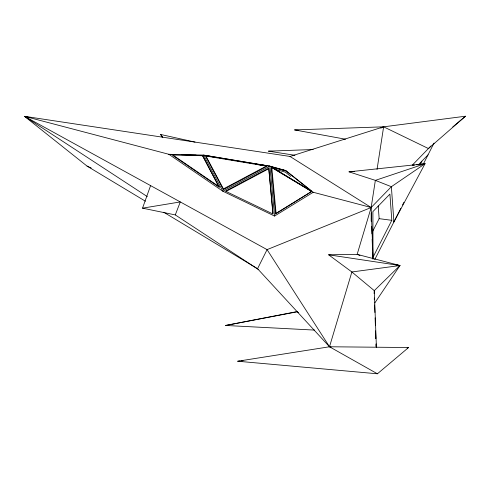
<?xml version="1.0" encoding="UTF-8"?>
<svg xmlns="http://www.w3.org/2000/svg" width="490" height="490" viewBox="0 0 490 490"><rect width="100%" height="100%" fill="white"/><g stroke="black" fill="none" stroke-linecap="round" stroke-linejoin="round"><path stroke-width="0.73" d="M374.115 293.651L374.287 290.65L399.975 265.537L357.149 254.359L328.606 254.794L351.875 271.968L374.287 290.65L376.424 347.63M374.268 299.531L374.354 298.012L374.415 299.537M272.857 213.144L268.753 168.125L225.455 191.161L273.046 214.026L268.753 168.125M205.886 156.01L205.831 156.635L223.379 189.544L266.26 166.722L266.315 166.104L205.886 156.01L223.428 188.919L223.379 189.544M359.93 255.462L357.149 254.359L371.163 207.515L375.358 180.369L425.026 163.727L393.905 221.946L391.369 186.708L425.026 163.727L349.021 171.837L375.358 180.369L391.369 186.708L371.163 207.515L267.075 249.624L257.556 268.71L329.501 346.773L377.41 373.79L408.574 347.526L329.501 346.773L237.687 361.234L377.41 373.79M377.049 169.418L383.627 126.824L465.5 116.21L428.438 148.55L383.627 126.824L294.613 129.917L345.536 139.221M393.905 221.946L394.187 220.457M330.977 347.128L329.501 346.773L351.875 271.968L399.975 265.537L374.77 302.998M258.696 269.708L175.285 214.92L142.535 208.164L150.589 185.612M175.285 214.92L180.289 201.935L142.535 208.164M372.645 231.427L379.144 218.656L378.225 205.916M391.804 220.316L373.006 257.275L372.896 211.613L389.918 194.089L391.804 220.316L379.144 218.656M420.175 164.554L421.896 161.167M374.728 259.651L400.802 208.391M402.529 204.998L403.907 202.29M423.213 164.328L434.005 143.123M271.803 167.58L271.24 168.18L275.515 213.94L311.554 191.529L271.803 167.58L276.084 213.34L275.515 213.94M412.182 165.277L430.894 146.014M418.178 164.995L428.058 154.822M452.803 126.91L465.5 116.21M276.084 213.34L311.554 191.529M258.628 164.677L269.886 166.159L313.226 192.27L285.756 170.526L269.886 166.159L203.571 155.085L168.866 154.295L222.821 191.198L274.553 216.053L313.226 192.27L371.163 207.515L373.104 259.186M223.428 188.919L266.315 166.104M226.068 191.431L268.704 168.744M380.865 128.123L383.627 126.824L290 156.451L24.5 116.32L87.03 166.073L145.401 201.206M407.129 348.016L408.574 347.526M314.678 330.095L225.602 325.464L297.301 311.554M225.602 325.464L297.259 311.793L298.557 312.583M413.003 165.338L414.503 165.136M416.757 164.836L425.026 163.727M237.687 361.234L239.971 361.038M241.496 360.91L243.022 360.781M349.021 171.837L354.301 171.518M294.968 155.287L268.502 151.147L313.177 149.53M173.233 154.564L174.758 154.601M181.625 154.76L196.11 155.085M172.847 155.048L202.584 155.728L219.214 187.204L172.982 155.587L172.847 155.048L219.079 186.666M268.502 151.147L272.311 151.324M294.613 129.917L298.41 130.26M168.866 154.295L171.898 154.62M256.013 164.205L257.513 164.407M259.014 164.615L266.529 165.645L206.1 155.551L210.529 156.488M255.7 164.224L257.195 164.426M328.606 254.794L399.975 265.537L395.504 264.729M282.761 169.999L285.756 170.526M212.005 156.8L213.487 157.119M210.259 156.5L203.571 155.085L222.821 191.198L269.886 166.159L274.553 216.053M202.97 155.244L204.446 155.557M162.6 137.702L160.665 134.474L195.014 142.094M28.977 117.361L24.5 116.32L147.319 196.631M170.342 154.687L24.5 116.32L267.075 249.624L329.501 346.773M269.249 166.128L283.845 170.146M274.474 169.124L285.388 172.131L290.784 176.406M87.03 166.073L91.183 168.009M163.77 212.256L257.556 268.71M290 156.451L371.163 207.515M160.665 134.474L162.508 137.182M219.214 187.204L202.584 155.728M375.585 336.189L375.714 338.48M376.063 344.593L376.191 346.889L376.075 343.833M371.463 220.959L371.346 217.921L371.353 220.966M371.659 226.27L371.947 233.865M372.143 239.181L372.461 247.536M372.657 252.852L372.884 258.922M374.611 304.884L374.899 312.522M375.101 317.869L375.389 325.507M375.591 330.848L375.873 338.486M371.175 212.862L371.193 221.272M286.08 171.022L271.521 167.017L311.273 190.965L286.08 171.022"/></g></svg>
